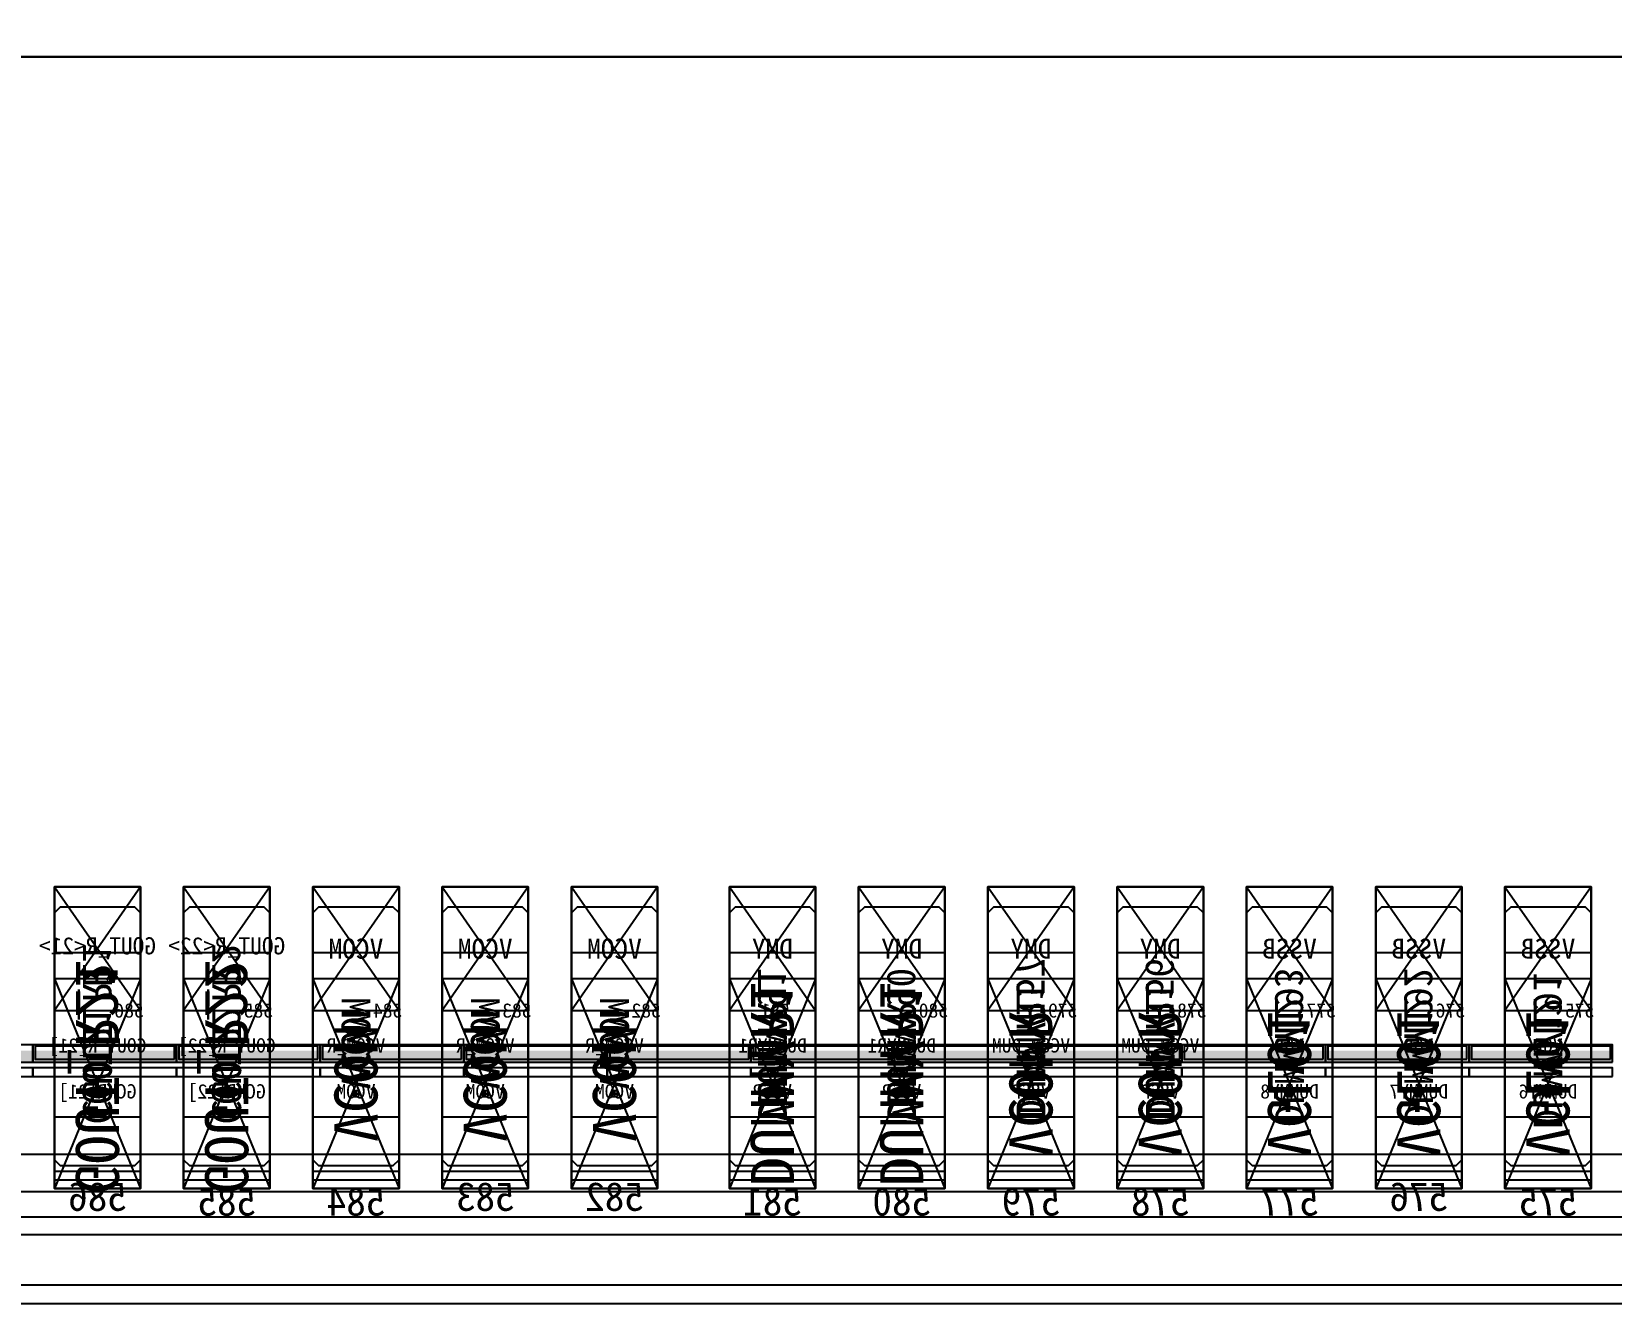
# Model space of a CAD drawing. Header units: millimetres. Extents: x 427 to 2444, y 137 to 817.
# Drawn here: x 1122.946 to 1123.496, y 300.775 to 301.218 of the extents above; entities that cross this region are included whole.
import ezdxf
from ezdxf.enums import TextEntityAlignment as Align

# ---------------------------------------------------------------- set-up
doc = ezdxf.new("R2010")
doc.units = ezdxf.units.MM
for name, color, linetype in [('L0', 211, 'Continuous'), ('L102', 91, 'Continuous'), ('L114', 213, 'Continuous'), ('L240', 60, 'Continuous'), ('L241', 200, 'Continuous'), ('L242', 51, 'Continuous'), ('L245', 53, 'Continuous'), ('L246', 93, 'Continuous'), ('L59', 140, 'Continuous'), ('L63', 4, 'Continuous'), ('L98', 150, 'Continuous')]:
    doc.layers.add(name, color=color, linetype=linetype)
doc.styles.add('txt', font='simhei.ttf')

# ---------------------------------------------------------------- blocks, each defined once
blk = doc.blocks.new('HX8394_F_PAD')
at = {"layer": 'L0'}
blk.add_lwpolyline([(-13.86, -0.4025), (-13.86, 0.4025), (13.86, 0.4025), (13.86, -0.4025), (-13.86, -0.4025)], close=True, dxfattribs=at)
at = {"layer": 'L241'}
blk.add_lwpolyline([(-13.9, -0.435), (-13.9, 0.435), (13.9, 0.435), (13.9, -0.435), (-13.9, -0.435)], close=True, dxfattribs=at)
at = {"layer": 'L242'}
for points in [[(12.1595, -0.3935), (12.1575, -0.3915), (12.1575, -0.3055), (12.1595, -0.3035), (12.1855, -0.3035), (12.1875, -0.3055), (12.1875, -0.3915), (12.1855, -0.3935), (12.1595, -0.3935)], [(12.2045, -0.3935), (12.2025, -0.3915), (12.2025, -0.3055), (12.2045, -0.3035), (12.2305, -0.3035), (12.2325, -0.3055), (12.2325, -0.3915), (12.2305, -0.3935), (12.2045, -0.3935)], [(12.2495, -0.3935), (12.2475, -0.3915), (12.2475, -0.3055), (12.2495, -0.3035), (12.2755, -0.3035), (12.2775, -0.3055), (12.2775, -0.3915), (12.2755, -0.3935), (12.2495, -0.3935)], [(12.2945, -0.3935), (12.2925, -0.3915), (12.2925, -0.3055), (12.2945, -0.3035), (12.3205, -0.3035), (12.3225, -0.3055), (12.3225, -0.3915), (12.3205, -0.3935), (12.2945, -0.3935)], [(12.3395, -0.3935), (12.3375, -0.3915), (12.3375, -0.3055), (12.3395, -0.3035), (12.3655, -0.3035), (12.3675, -0.3055), (12.3675, -0.3915), (12.3655, -0.3935), (12.3395, -0.3935)], [(12.3845, -0.3935), (12.3825, -0.3915), (12.3825, -0.3055), (12.3845, -0.3035), (12.4105, -0.3035), (12.4125, -0.3055), (12.4125, -0.3915), (12.4105, -0.3935), (12.3845, -0.3935)], [(12.4295, -0.3935), (12.4275, -0.3915), (12.4275, -0.3055), (12.4295, -0.3035), (12.4555, -0.3035), (12.4575, -0.3055), (12.4575, -0.3915), (12.4555, -0.3935), (12.4295, -0.3935)], [(12.4845, -0.3935), (12.4825, -0.3915), (12.4825, -0.3055), (12.4845, -0.3035), (12.5105, -0.3035), (12.5125, -0.3055), (12.5125, -0.3915), (12.5105, -0.3935), (12.4845, -0.3935)], [(12.5295, -0.3935), (12.5275, -0.3915), (12.5275, -0.3055), (12.5295, -0.3035), (12.5555, -0.3035), (12.5575, -0.3055), (12.5575, -0.3915), (12.5555, -0.3935), (12.5295, -0.3935)], [(12.5745, -0.3935), (12.5725, -0.3915), (12.5725, -0.3055), (12.5745, -0.3035), (12.6005, -0.3035), (12.6025, -0.3055), (12.6025, -0.3915), (12.6005, -0.3935), (12.5745, -0.3935)], [(12.6195, -0.3935), (12.6175, -0.3915), (12.6175, -0.3055), (12.6195, -0.3035), (12.6455, -0.3035), (12.6475, -0.3055), (12.6475, -0.3915), (12.6455, -0.3935), (12.6195, -0.3935)], [(12.6645, -0.3935), (12.6625, -0.3915), (12.6625, -0.3055), (12.6645, -0.3035), (12.6905, -0.3035), (12.6925, -0.3055), (12.6925, -0.3915), (12.6905, -0.3935), (12.6645, -0.3935)]]:
    blk.add_lwpolyline(points, close=True, dxfattribs=at)
at = {"layer": 'L240', "style": 'txt'}
for s, p in [('CGOUT_R22', (12.6325, -0.346834)), ('CGOUT_R21', (12.6775, -0.346834)), ('DUMMY156', (12.3075, -0.3485)), ('DUMMY157', (12.3525, -0.3485)), ('DUMMY90', (12.3975, -0.3485)), ('DUMMY91', (12.4425, -0.3485)), ('VGL2', (12.1725, -0.3485)), ('VGL2', (12.2175, -0.3485)), ('VGL2', (12.2625, -0.3485)), ('VCOM', (12.4975, -0.3485)), ('VCOM', (12.5425, -0.3485)), ('VCOM', (12.5875, -0.3485))]:
    blk.add_text(s, height=0.01, rotation=90, dxfattribs=at).set_placement(p, align=Align.MIDDLE_CENTER)
blk = doc.blocks.new('NTBUMP_73X30')
at = {"color": 5, "linetype": 'Continuous'}
blk.add_lwpolyline([(-0.015, 0.04), (0.015, -0.033), (0.015, 0.04), (-0.015, -0.033)], dxfattribs=at)
at = {"layer": 'L242', "color": 5}
blk.add_lwpolyline([(-0.015, -0.033), (-0.015, 0.04), (0.015, 0.04), (0.015, -0.033), (-0.015, -0.033)], close=True, dxfattribs=at)
blk = doc.blocks.new('ILI9881C_AA_NTBUMP_PM_875UM')
at = {"layer": 'L241'}
blk.add_lwpolyline([(-13.92, -0.4375), (-13.92, 0.4375), (13.92, 0.4375), (13.92, -0.4375), (-13.92, -0.4375)], close=True, dxfattribs=at)
for p in [(12.1725, -0.3645), (12.2175, -0.3645), (12.2625, -0.3645), (12.3075, -0.3645), (12.3525, -0.3645), (12.3975, -0.3645), (12.4425, -0.3645), (12.4975, -0.3645), (12.5425, -0.3645), (12.5875, -0.3645), (12.6325, -0.3645), (12.6775, -0.3645)]:
    blk.add_blockref('NTBUMP_73X30', p)
at = {"layer": 'L246', "style": 'txt'}
for s, p in [('GOUT_R22', (12.6325, -0.3585)), ('GOUT_R21', (12.6775, -0.3585)), ('DUMMYR1', (12.3975, -0.361)), ('DUMMYR1', (12.4425, -0.361)), ('VGLO1', (12.1725, -0.361)), ('VGLO1', (12.2175, -0.361)), ('VGLO1', (12.2625, -0.361)), ('VCOMR', (12.3075, -0.361)), ('VCOMR', (12.3525, -0.361)), ('VCOM', (12.4975, -0.361)), ('VCOM', (12.5425, -0.361)), ('VCOM', (12.5875, -0.361))]:
    blk.add_text(s, height=0.015, rotation=90, dxfattribs=at).set_placement(p, align=Align.MIDDLE_CENTER)
for s, p in [('576', (12.2175, -0.400279)), ('582', (12.4975, -0.400279)), ('583', (12.5425, -0.400279)), ('586', (12.6775, -0.400279)), ('575', (12.1725, -0.401945)), ('577', (12.2625, -0.401945)), ('578', (12.3075, -0.401945)), ('579', (12.3525, -0.401945)), ('580', (12.3975, -0.401945)), ('581', (12.4425, -0.401945)), ('584', (12.5875, -0.401945)), ('585', (12.6325, -0.401945))]:
    blk.add_text(s, height=0.01, dxfattribs=at).set_placement(p, align=Align.MIDDLE_CENTER)
blk = doc.blocks.new('INPUT_BUMP')
at = {"layer": 'L102'}
for points in [[(0.014, 0.04), (0.014, 0.041), (0.015, 0.041), (0.015, 0.04), (0.014, 0.04)], [(0.014, 0.039), (0.014, 0.04), (0.015, 0.04), (0.015, 0.039), (0.014, 0.039)], [(0.015, 0.04), (0.015, 0.041), (0.016, 0.041), (0.016, 0.04), (0.015, 0.04)], [(0.015, 0.039), (0.015, 0.04), (0.016, 0.04), (0.016, 0.039), (0.015, 0.039)]]:
    blk.add_lwpolyline(points, close=True, dxfattribs=at)
at = {"layer": 'L242'}
blk.add_lwpolyline([(0, 0.01), (0, 0.08), (0.03, 0.08), (0.03, 0.01), (0, 0.01)], close=True, dxfattribs=at)
blk = doc.blocks.new('JD9365Z_PAD_20170829_Y880')
at = {"layer": 'L241'}
blk.add_lwpolyline([(-13.95, -0.41), (-13.95, 0.41), (13.95, 0.41), (13.95, -0.41), (-13.95, -0.41)], close=True, dxfattribs=at)
at = {"row_count": 1, "row_spacing": 0.08, "column_spacing": 0.045}
for p, column_count in [((-12.4575, -0.401), 554), ((12.4825, -0.401), 27)]:
    blk.add_blockref('INPUT_BUMP', p, dxfattribs=dict(at, column_count=column_count))
at = {"layer": 'L240', "style": 'txt'}
for s, p in [('GCKR[22]', (12.6325, -0.360167)), ('GCKR[21]', (12.6775, -0.360167)), ('DUMMY6', (12.1725, -0.360167)), ('DUMMY7', (12.2175, -0.360167)), ('DUMMY8', (12.2625, -0.360167)), ('VSSP', (12.3075, -0.360167)), ('VSSP', (12.3525, -0.360167)), ('VSSP', (12.3975, -0.360167)), ('VSSP', (12.4425, -0.360167)), ('VCOM', (12.4975, -0.360167)), ('VCOM', (12.5425, -0.360167)), ('VCOM', (12.5875, -0.360167))]:
    blk.add_text(s, height=0.005, dxfattribs=at).set_placement(p, align=Align.MIDDLE_CENTER)
blk = doc.blocks.new('NV3052C3P_BUMP_ORI_20190911')
at = {"layer": 'L241'}
blk.add_lwpolyline([(-13.8, -0.398), (-13.8, 0.398), (13.8, 0.398), (13.8, -0.398), (-13.8, -0.398)], close=True, dxfattribs=at)
at = {"layer": 'L242'}
for points in [[(12.1575, -0.385), (12.1575, -0.337), (12.1875, -0.337), (12.1875, -0.385), (12.1575, -0.385)], [(12.2025, -0.385), (12.2025, -0.337), (12.2325, -0.337), (12.2325, -0.385), (12.2025, -0.385)], [(12.2475, -0.385), (12.2475, -0.337), (12.2775, -0.337), (12.2775, -0.385), (12.2475, -0.385)], [(12.2925, -0.385), (12.2925, -0.337), (12.3225, -0.337), (12.3225, -0.385), (12.2925, -0.385)], [(12.3375, -0.385), (12.3375, -0.337), (12.3675, -0.337), (12.3675, -0.385), (12.3375, -0.385)], [(12.3825, -0.385), (12.3825, -0.337), (12.4125, -0.337), (12.4125, -0.385), (12.3825, -0.385)], [(12.4275, -0.385), (12.4275, -0.337), (12.4575, -0.337), (12.4575, -0.385), (12.4275, -0.385)], [(12.4825, -0.385), (12.4825, -0.337), (12.5125, -0.337), (12.5125, -0.385), (12.4825, -0.385)], [(12.5275, -0.385), (12.5275, -0.337), (12.5575, -0.337), (12.5575, -0.385), (12.5275, -0.385)], [(12.5725, -0.385), (12.5725, -0.337), (12.6025, -0.337), (12.6025, -0.385), (12.5725, -0.385)], [(12.6175, -0.385), (12.6175, -0.337), (12.6475, -0.337), (12.6475, -0.385), (12.6175, -0.385)], [(12.6625, -0.385), (12.6625, -0.337), (12.6925, -0.337), (12.6925, -0.385), (12.6625, -0.385)]]:
    blk.add_lwpolyline(points, close=True, dxfattribs=at)
at = {"layer": 'L245', "style": 'txt'}
for s, p in [('GOUT_R[22]', (12.632473, -0.360167)), ('GOUT_R[21]', (12.677473, -0.360167)), ('VGL', (12.172473, -0.360167)), ('VGL', (12.217473, -0.360167)), ('VGL', (12.262473, -0.360167)), ('VCOM_DUM', (12.307473, -0.360167)), ('VCOM_DUM', (12.352473, -0.360167)), ('DUMMYR1', (12.397473, -0.360167)), ('DUMMYR1', (12.442473, -0.360167)), ('VCOM_R', (12.497473, -0.360167)), ('VCOM_R', (12.542473, -0.360167)), ('VCOM_R', (12.587473, -0.360167))]:
    blk.add_text(s, height=0.005, dxfattribs=at).set_placement(p, align=Align.MIDDLE_CENTER)
blk = doc.blocks.new('BUMP_30_76')
at = {"layer": 'L242'}
blk.add_lwpolyline([(-0.015, -0.0195), (-0.015, 0.0565), (0.015, 0.0565), (0.015, -0.0195), (-0.015, -0.0195)], close=True, dxfattribs=at)
blk = doc.blocks.new('FL11283_A_OTHER')
at = {"layer": 'L102'}
blk.add_lwpolyline([(0, 0), (0, 0.41), (13.86, 0.41), (13.86, 0), (0, 0)], close=True, dxfattribs=at)
at = {"layer": 'L241'}
blk.add_lwpolyline([(-13.86, -0.41), (-13.86, 0.41), (13.86, 0.41), (13.86, 0.404), (-13.854, 0.404), (-13.854, -0.404), (13.854, -0.404), (13.854, 0.404), (13.86, 0.404), (13.86, -0.41), (-13.86, -0.41)], close=True, dxfattribs=at)
at = {"layer": 'L59'}
for points in [[(-13.86, -0.41), (-13.86, 0.41), (13.86, 0.41), (13.86, -0.41), (-13.86, -0.41)], [(0, -0.41), (0, 0), (13.86, 0), (13.86, -0.41), (0, -0.41)]]:
    blk.add_lwpolyline(points, close=True, dxfattribs=at)
for p in [(12.1725, -0.3685), (12.2175, -0.3685), (12.2625, -0.3685), (12.3075, -0.3685), (12.3525, -0.3685), (12.3975, -0.3685), (12.4425, -0.3685), (12.4975, -0.3685), (12.5425, -0.3685), (12.5875, -0.3685), (12.6325, -0.3685), (12.6775, -0.3685)]:
    blk.add_blockref('BUMP_30_76', p)
at = {"layer": 'L102', "style": 'txt'}
for s, p in [('DUMMY192', (12.2175, -0.344334)), ('DUMMY193', (12.2625, -0.344334)), ('GOUT22_R', (12.6325, -0.344334)), ('GOUT21_R', (12.6775, -0.344334)), ('DUMMY191', (12.1725, -0.346)), ('DUMMYR1', (12.3075, -0.346)), ('DUMMYR1', (12.3525, -0.346)), ('DUMMYR1', (12.3975, -0.346)), ('DUMMYR1', (12.4425, -0.346)), ('VCOM', (12.4975, -0.346)), ('VCOM', (12.5425, -0.346)), ('VCOM', (12.5875, -0.346))]:
    blk.add_text(s, height=0.01, rotation=90, dxfattribs=at).set_placement(p, align=Align.MIDDLE_CENTER)
blk = doc.blocks.new('GC9702_ANALOG_PAD_BUMP')
at = {"color": 5, "linetype": 'Continuous'}
blk.add_lwpolyline([(-0.015, 0.0215), (0.015, -0.0215), (0.015, 0.0215), (-0.015, -0.0215)], dxfattribs=at)
at = {"layer": 'L242', "color": 5}
blk.add_lwpolyline([(-0.015, -0.0215), (-0.015, 0.0215), (0.015, 0.0215), (0.015, -0.0215), (-0.015, -0.0215)], close=True, dxfattribs=at)
blk = doc.blocks.new('GC9702_BUMP_NOCOMPENSATION')
at = {"layer": 'L114', "const_width": 0.004}
for points in [[(12.15, -0.378), (12.2, -0.378)], [(12.15, -0.378), (12.2, -0.378)], [(12.15, -0.378), (12.2, -0.378)], [(12.15, -0.378), (12.2, -0.378)], [(12.2, -0.378), (12.25, -0.378)], [(12.2, -0.378), (12.25, -0.378)], [(12.2, -0.378), (12.25, -0.378)], [(12.2, -0.378), (12.25, -0.378)], [(12.25, -0.378), (12.3, -0.378)], [(12.25, -0.378), (12.3, -0.378)], [(12.25, -0.378), (12.3, -0.378)], [(12.25, -0.378), (12.3, -0.378)], [(12.3, -0.378), (12.35, -0.378)], [(12.3, -0.378), (12.35, -0.378)], [(12.3, -0.378), (12.35, -0.378)], [(12.3, -0.378), (12.35, -0.378)], [(12.35, -0.378), (12.4, -0.378)], [(12.35, -0.378), (12.4, -0.378)], [(12.35, -0.378), (12.4, -0.378)], [(12.35, -0.378), (12.4, -0.378)], [(12.4, -0.378), (12.45, -0.378)], [(12.4, -0.378), (12.45, -0.378)], [(12.4, -0.378), (12.45, -0.378)], [(12.4, -0.378), (12.45, -0.378)], [(12.45, -0.378), (12.5, -0.378)], [(12.45, -0.378), (12.5, -0.378)], [(12.45, -0.378), (12.5, -0.378)], [(12.45, -0.378), (12.5, -0.378)], [(12.5, -0.378), (12.55, -0.378)], [(12.5, -0.378), (12.55, -0.378)], [(12.5, -0.378), (12.55, -0.378)], [(12.5, -0.378), (12.55, -0.378)], [(12.55, -0.378), (12.6, -0.378)], [(12.55, -0.378), (12.6, -0.378)], [(12.55, -0.378), (12.6, -0.378)], [(12.55, -0.378), (12.6, -0.378)], [(12.6, -0.378), (12.65, -0.378)], [(12.6, -0.378), (12.65, -0.378)], [(12.6, -0.378), (12.65, -0.378)], [(12.6, -0.378), (12.65, -0.378)], [(12.65, -0.378), (12.7, -0.378)], [(12.65, -0.378), (12.7, -0.378)], [(12.65, -0.378), (12.7, -0.378)], [(12.65, -0.378), (12.7, -0.378)], [(12.7, -0.378), (12.75, -0.378)], [(12.7, -0.378), (12.75, -0.378)], [(12.7, -0.378), (12.75, -0.378)], [(12.7, -0.378), (12.75, -0.378)]]:
    blk.add_lwpolyline(points, dxfattribs=at)
at = {"layer": 'L114'}
for points in [[(12.15, -0.38), (12.15, -0.374), (12.2, -0.374), (12.2, -0.38), (12.15, -0.38)], [(12.15, -0.38), (12.15, -0.374), (12.2, -0.374), (12.2, -0.38), (12.15, -0.38)], [(12.15074, -0.379), (12.15074, -0.37443), (12.19918, -0.37443), (12.19918, -0.379), (12.15074, -0.379)], [(12.15074, -0.379), (12.15074, -0.37443), (12.19918, -0.37443), (12.19918, -0.379), (12.15074, -0.379)], [(12.2, -0.38), (12.2, -0.374), (12.25, -0.374), (12.25, -0.38), (12.2, -0.38)], [(12.2, -0.38), (12.2, -0.374), (12.25, -0.374), (12.25, -0.38), (12.2, -0.38)], [(12.20074, -0.379), (12.20074, -0.37443), (12.24918, -0.37443), (12.24918, -0.379), (12.20074, -0.379)], [(12.20074, -0.379), (12.20074, -0.37443), (12.24918, -0.37443), (12.24918, -0.379), (12.20074, -0.379)], [(12.25, -0.38), (12.25, -0.374), (12.3, -0.374), (12.3, -0.38), (12.25, -0.38)], [(12.25, -0.38), (12.25, -0.374), (12.3, -0.374), (12.3, -0.38), (12.25, -0.38)], [(12.25074, -0.379), (12.25074, -0.37443), (12.29918, -0.37443), (12.29918, -0.379), (12.25074, -0.379)], [(12.25074, -0.379), (12.25074, -0.37443), (12.29918, -0.37443), (12.29918, -0.379), (12.25074, -0.379)], [(12.3, -0.38), (12.3, -0.374), (12.35, -0.374), (12.35, -0.38), (12.3, -0.38)], [(12.3, -0.38), (12.3, -0.374), (12.35, -0.374), (12.35, -0.38), (12.3, -0.38)], [(12.30074, -0.379), (12.30074, -0.37443), (12.34918, -0.37443), (12.34918, -0.379), (12.30074, -0.379)], [(12.30074, -0.379), (12.30074, -0.37443), (12.34918, -0.37443), (12.34918, -0.379), (12.30074, -0.379)], [(12.35, -0.38), (12.35, -0.374), (12.4, -0.374), (12.4, -0.38), (12.35, -0.38)], [(12.35, -0.38), (12.35, -0.374), (12.4, -0.374), (12.4, -0.38), (12.35, -0.38)], [(12.35074, -0.379), (12.35074, -0.37443), (12.39918, -0.37443), (12.39918, -0.379), (12.35074, -0.379)], [(12.35074, -0.379), (12.35074, -0.37443), (12.39918, -0.37443), (12.39918, -0.379), (12.35074, -0.379)], [(12.4, -0.38), (12.4, -0.374), (12.45, -0.374), (12.45, -0.38), (12.4, -0.38)], [(12.4, -0.38), (12.4, -0.374), (12.45, -0.374), (12.45, -0.38), (12.4, -0.38)], [(12.40074, -0.379), (12.40074, -0.37443), (12.44918, -0.37443), (12.44918, -0.379), (12.40074, -0.379)], [(12.40074, -0.379), (12.40074, -0.37443), (12.44918, -0.37443), (12.44918, -0.379), (12.40074, -0.379)], [(12.45, -0.38), (12.45, -0.374), (12.5, -0.374), (12.5, -0.38), (12.45, -0.38)], [(12.45, -0.38), (12.45, -0.374), (12.5, -0.374), (12.5, -0.38), (12.45, -0.38)], [(12.45074, -0.379), (12.45074, -0.37443), (12.49918, -0.37443), (12.49918, -0.379), (12.45074, -0.379)], [(12.45074, -0.379), (12.45074, -0.37443), (12.49918, -0.37443), (12.49918, -0.379), (12.45074, -0.379)], [(12.5, -0.38), (12.5, -0.374), (12.55, -0.374), (12.55, -0.38), (12.5, -0.38)], [(12.5, -0.38), (12.5, -0.374), (12.55, -0.374), (12.55, -0.38), (12.5, -0.38)], [(12.50074, -0.379), (12.50074, -0.37443), (12.54918, -0.37443), (12.54918, -0.379), (12.50074, -0.379)], [(12.50074, -0.379), (12.50074, -0.37443), (12.54918, -0.37443), (12.54918, -0.379), (12.50074, -0.379)], [(12.55, -0.38), (12.55, -0.374), (12.6, -0.374), (12.6, -0.38), (12.55, -0.38)], [(12.55, -0.38), (12.55, -0.374), (12.6, -0.374), (12.6, -0.38), (12.55, -0.38)], [(12.55074, -0.379), (12.55074, -0.37443), (12.59918, -0.37443), (12.59918, -0.379), (12.55074, -0.379)], [(12.55074, -0.379), (12.55074, -0.37443), (12.59918, -0.37443), (12.59918, -0.379), (12.55074, -0.379)], [(12.6, -0.38), (12.6, -0.374), (12.65, -0.374), (12.65, -0.38), (12.6, -0.38)], [(12.6, -0.38), (12.6, -0.374), (12.65, -0.374), (12.65, -0.38), (12.6, -0.38)], [(12.60074, -0.379), (12.60074, -0.37443), (12.64918, -0.37443), (12.64918, -0.379), (12.60074, -0.379)], [(12.60074, -0.379), (12.60074, -0.37443), (12.64918, -0.37443), (12.64918, -0.379), (12.60074, -0.379)], [(12.65, -0.38), (12.65, -0.374), (12.7, -0.374), (12.7, -0.38), (12.65, -0.38)], [(12.65, -0.38), (12.65, -0.374), (12.7, -0.374), (12.7, -0.38), (12.65, -0.38)], [(12.65074, -0.379), (12.65074, -0.37443), (12.69918, -0.37443), (12.69918, -0.379), (12.65074, -0.379)], [(12.65074, -0.379), (12.65074, -0.37443), (12.69918, -0.37443), (12.69918, -0.379), (12.65074, -0.379)], [(12.7, -0.38), (12.7, -0.374), (12.75, -0.374), (12.75, -0.38), (12.7, -0.38)], [(12.7, -0.38), (12.7, -0.374), (12.75, -0.374), (12.75, -0.38), (12.7, -0.38)]]:
    blk.add_lwpolyline(points, close=True, dxfattribs=at)
at = {"layer": 'L241'}
for points in [[(12.15, -0.385), (12.15, -0.382), (12.2, -0.382), (12.2, -0.385), (12.15, -0.385)], [(12.15, -0.385), (12.15, -0.382), (12.2, -0.382), (12.2, -0.385), (12.15, -0.385)], [(12.2, -0.385), (12.2, -0.382), (12.25, -0.382), (12.25, -0.385), (12.2, -0.385)], [(12.2, -0.385), (12.2, -0.382), (12.25, -0.382), (12.25, -0.385), (12.2, -0.385)], [(12.25, -0.385), (12.25, -0.382), (12.3, -0.382), (12.3, -0.385), (12.25, -0.385)], [(12.25, -0.385), (12.25, -0.382), (12.3, -0.382), (12.3, -0.385), (12.25, -0.385)], [(12.3, -0.385), (12.3, -0.382), (12.35, -0.382), (12.35, -0.385), (12.3, -0.385)], [(12.3, -0.385), (12.3, -0.382), (12.35, -0.382), (12.35, -0.385), (12.3, -0.385)], [(12.35, -0.385), (12.35, -0.382), (12.4, -0.382), (12.4, -0.385), (12.35, -0.385)], [(12.35, -0.385), (12.35, -0.382), (12.4, -0.382), (12.4, -0.385), (12.35, -0.385)], [(12.4, -0.385), (12.4, -0.382), (12.45, -0.382), (12.45, -0.385), (12.4, -0.385)], [(12.4, -0.385), (12.4, -0.382), (12.45, -0.382), (12.45, -0.385), (12.4, -0.385)], [(12.45, -0.385), (12.45, -0.382), (12.5, -0.382), (12.5, -0.385), (12.45, -0.385)], [(12.45, -0.385), (12.45, -0.382), (12.5, -0.382), (12.5, -0.385), (12.45, -0.385)], [(12.5, -0.385), (12.5, -0.382), (12.55, -0.382), (12.55, -0.385), (12.5, -0.385)], [(12.5, -0.385), (12.5, -0.382), (12.55, -0.382), (12.55, -0.385), (12.5, -0.385)], [(12.55, -0.385), (12.55, -0.382), (12.6, -0.382), (12.6, -0.385), (12.55, -0.385)], [(12.55, -0.385), (12.55, -0.382), (12.6, -0.382), (12.6, -0.385), (12.55, -0.385)], [(12.6, -0.385), (12.6, -0.382), (12.65, -0.382), (12.65, -0.385), (12.6, -0.385)], [(12.6, -0.385), (12.6, -0.382), (12.65, -0.382), (12.65, -0.385), (12.6, -0.385)], [(12.65, -0.385), (12.65, -0.382), (12.7, -0.382), (12.7, -0.385), (12.65, -0.385)], [(12.65, -0.385), (12.65, -0.382), (12.7, -0.382), (12.7, -0.385), (12.65, -0.385)], [(12.7, -0.385), (12.7, -0.382), (12.75, -0.382), (12.75, -0.385), (12.7, -0.385)], [(12.7, -0.385), (12.7, -0.382), (12.75, -0.382), (12.75, -0.385), (12.7, -0.385)]]:
    blk.add_lwpolyline(points, close=True, dxfattribs=at)
at = {"row_count": 1, "row_spacing": 0.043, "column_spacing": 0.045}
for p, column_count in [((-12.4425, -0.3405), 554), ((12.4975, -0.3405), 26)]:
    blk.add_blockref('GC9702_ANALOG_PAD_BUMP', p, dxfattribs=dict(at, column_count=column_count))
at = {"layer": 'L114', "style": 'txt'}
for s, p in [('575', (12.1615, -0.362)), ('576', (12.2065, -0.362)), ('577', (12.2515, -0.362)), ('578', (12.2965, -0.362)), ('579', (12.3415, -0.362)), ('580', (12.3865, -0.362)), ('581', (12.4415, -0.362)), ('582', (12.4865, -0.362)), ('583', (12.5315, -0.362)), ('584', (12.5765, -0.362)), ('585', (12.6215, -0.362)), ('586', (12.6665, -0.362))]:
    blk.add_text(s, height=0.005, dxfattribs=at).set_placement(p, align=Align.MIDDLE_CENTER)
at = {"layer": 'L98', "style": 'txt'}
for s, height, p in [('VSSB', 0.007, (12.1725, -0.3405)), ('VSSB', 0.007, (12.2175, -0.3405)), ('VSSB', 0.007, (12.2625, -0.3405)), ('DMY', 0.007, (12.3075, -0.3405)), ('DMY', 0.007, (12.3525, -0.3405)), ('DMY', 0.007, (12.3975, -0.3405)), ('DMY', 0.007, (12.4425, -0.3405)), ('VCOM', 0.007, (12.4975, -0.3405)), ('VCOM', 0.007, (12.5425, -0.3405)), ('VCOM', 0.007, (12.5875, -0.3405)), ('GOUT_R<22>', 0.006, (12.6325, -0.3395)), ('GOUT_R<21>', 0.006, (12.6775, -0.3395))]:
    blk.add_text(s, height=height, dxfattribs=at).set_placement(p, align=Align.MIDDLE_CENTER)
blk = doc.blocks.new('IC_GDS_ALL')
for name, p in [('ILI9881C_AA_NTBUMP_PM_875UM', (0, 0)), ('HX8394_F_PAD', (0, 0.004)), ('GC9702_BUMP_NOCOMPENSATION', (0, 0.0265)), ('NV3052C3P_BUMP_ORI_20190911', (0, 0.0125)), ('JD9365Z_PAD_20170829_Y880', (0, -0.0035)), ('FL11283_A_OTHER', (0, -0.0035))]:
    blk.add_blockref(name, p)
blk = doc.blocks.new('INPUT_PAD')
at = {"layer": 'L63'}
blk.add_lwpolyline([(0.01, -0.043), (0.01, 0.062), (0.04, 0.062), (0.04, -0.043), (0.01, -0.043)], close=True, dxfattribs=at)
blk = doc.blocks.new('IC_PAD_ALL')
at = {"row_count": 1, "row_spacing": 0.109, "column_spacing": 0.045}
for p, column_count in [((0, 0), 26), ((1.18, 0), 554)]:
    blk.add_blockref('INPUT_PAD', p, dxfattribs=dict(at, column_count=column_count))
blk = doc.blocks.new('IC_ALL')
at = {"yscale": -1, "rotation": 180}
blk.add_blockref('IC_GDS_ALL', (14, 0.4375), dxfattribs=at)
blk.add_blockref('IC_PAD_ALL', (0.3525, 0.083))
blk = doc.blocks.new('IC_FPC_OLB_ALL')
blk.add_blockref('IC_ALL', (1.188, 1.0245))

msp = doc.modelspace()

# ---------------------------------------------------------------- block references
msp.add_blockref('IC_FPC_OLB_ALL', (1120.45883, 299.75037))

doc.saveas('drawing.dxf')
